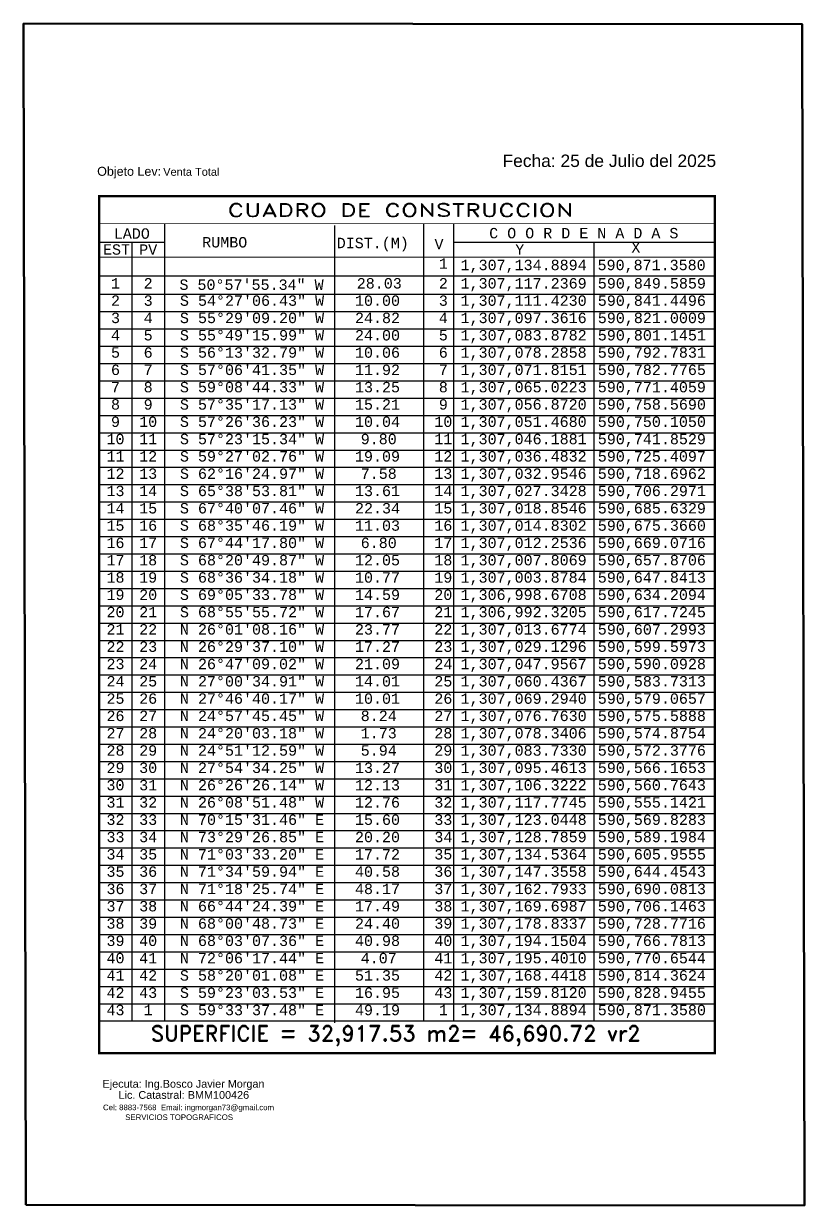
# Model space of a CAD drawing. Header units: millimetres. Extents: x 590482 to 595025, y 1306677 to 1308289.
# Drawn here: x 593787.7 to 594005.9, y 1307722.2 to 1308052.6 of the extents above; entities that cross this region are included whole.
import ezdxf
from ezdxf.enums import TextEntityAlignment as Align

# ---------------------------------------------------------------- set-up
doc = ezdxf.new("R2010")
doc.units = ezdxf.units.MM
for name, color, linetype in [('CVL_CUADCON', 1, 'Continuous'), ('CVL_CUADCON_LIN', 8, 'Continuous'), ('CVL_CUADCON_TIT', 1, 'Continuous'), ('CVL_CUADCON_TX', 2, 'Continuous')]:
    doc.layers.add(name, color=color, linetype=linetype)
doc.styles.add('HECTOR LOPEZ', font='arial.ttf')
doc.styles.add('HUECA1', font='hueca1.shx')
doc.styles.add('MONOTXT4', font='monotxt4.shx')
doc.styles.add('Style-ENGINEERING', font='ENGINEERING.shx')

msp = doc.modelspace()

# ---------------------------------------------------------------- linework, layer by layer
at = {"color": 7, "lineweight": 50}
msp.add_lwpolyline([(593788.344, 1307722.333), (593787.685, 1308052.551), (594005.235, 1308052.42), (594005.894, 1307722.201)], close=True, dxfattribs=at)
at = {"layer": 'CVL_CUADCON', "color": 1, "linetype": 'Continuous', "const_width": 0.645, "flags": 128}
msp.add_lwpolyline([(593808.796, 1308004.301), (593980.913, 1308004.301), (593980.913, 1307764.767), (593808.796, 1307764.767)], close=True, dxfattribs=at)
at = {"layer": 'CVL_CUADCON', "color": 1, "linetype": 'Continuous', "const_width": 0.242, "flags": 128}
for points in [[(593808.796, 1307996.644), (593980.913, 1307996.644)], [(593808.796, 1307987.264), (593980.913, 1307987.264)], [(593808.796, 1307773.743), (593980.913, 1307773.743)]]:
    msp.add_lwpolyline(points, dxfattribs=at)
at = {"layer": 'CVL_CUADCON_LIN', "color": 8, "linetype": 'Continuous'}
for p, q in [((593827.062, 1307996.644), (593827.062, 1307773.743)), ((593874.59, 1307996.13), (593874.59, 1307773.229)), ((593899.431, 1307996.644), (593899.431, 1307773.743)), ((593907.822, 1307996.644), (593907.822, 1307773.743)), ((593808.796, 1307991.44), (593827.062, 1307991.44)), ((593817.922, 1307991.44), (593817.922, 1307773.743)), ((593907.822, 1307991.44), (593980.913, 1307991.44)), ((593947.049, 1307991.44), (593947.049, 1307773.743)), ((593808.796, 1307982.016), (593980.913, 1307982.016)), ((593808.796, 1307976.892), (593980.913, 1307976.892)), ((593808.796, 1307972.055), (593980.913, 1307972.055)), ((593808.796, 1307967.218), (593980.913, 1307967.218)), ((593808.796, 1307962.381), (593980.913, 1307962.381)), ((593808.796, 1307957.545), (593980.913, 1307957.545)), ((593808.796, 1307952.708), (593980.913, 1307952.708)), ((593808.796, 1307947.871), (593980.913, 1307947.871)), ((593808.796, 1307943.034), (593980.913, 1307943.034)), ((593808.796, 1307938.197), (593980.913, 1307938.197)), ((593808.796, 1307933.36), (593980.913, 1307933.36)), ((593808.796, 1307928.523), (593980.913, 1307928.523)), ((593808.796, 1307923.686), (593980.913, 1307923.686)), ((593808.796, 1307918.849), (593980.913, 1307918.849)), ((593808.796, 1307914.013), (593980.913, 1307914.013)), ((593808.796, 1307909.176), (593980.913, 1307909.176)), ((593808.796, 1307904.339), (593980.913, 1307904.339)), ((593808.796, 1307899.502), (593980.913, 1307899.502)), ((593808.796, 1307894.665), (593980.913, 1307894.665)), ((593808.796, 1307889.828), (593980.913, 1307889.828)), ((593808.796, 1307884.991), (593980.913, 1307884.991)), ((593808.796, 1307880.154), (593980.913, 1307880.154)), ((593808.796, 1307875.317), (593980.913, 1307875.317)), ((593808.796, 1307870.481), (593980.913, 1307870.481)), ((593808.796, 1307865.644), (593980.913, 1307865.644)), ((593808.796, 1307860.807), (593980.913, 1307860.807)), ((593808.796, 1307855.97), (593980.913, 1307855.97)), ((593808.796, 1307851.133), (593980.913, 1307851.133)), ((593808.796, 1307846.296), (593980.913, 1307846.296)), ((593808.796, 1307841.459), (593980.913, 1307841.459)), ((593808.796, 1307836.622), (593980.913, 1307836.622)), ((593808.796, 1307831.785), (593980.913, 1307831.785)), ((593808.796, 1307826.949), (593980.913, 1307826.949)), ((593808.796, 1307822.112), (593980.913, 1307822.112)), ((593808.796, 1307817.275), (593980.913, 1307817.275)), ((593808.796, 1307812.438), (593980.913, 1307812.438)), ((593808.796, 1307807.601), (593980.913, 1307807.601)), ((593808.796, 1307802.764), (593980.913, 1307802.764)), ((593808.796, 1307797.927), (593980.913, 1307797.927)), ((593808.796, 1307793.09), (593980.913, 1307793.09)), ((593808.796, 1307788.253), (593980.913, 1307788.253)), ((593808.796, 1307783.417), (593980.913, 1307783.417)), ((593808.796, 1307778.58), (593980.913, 1307778.58)), ((593808.796, 1307773.743), (593980.913, 1307773.743))]:
    msp.add_line(p, q, dxfattribs=at)
at = {"layer": 'CVL_CUADCON_TIT'}
for p, q in [((593808.796, 1308004.301), (593980.913, 1308004.301)), ((593808.796, 1307764.767), (593980.913, 1307764.767))]:
    msp.add_line(p, q, dxfattribs=at)

# ---------------------------------------------------------------- texts
at = {"color": 7, "lineweight": 50, "style": 'HECTOR LOPEZ'}
for s, height, p in [('Objeto Lev:', 2.5, (593808.241, 1308010.02)), ('Venta Total', 2.2, (593826.696, 1308010.016))]:
    msp.add_text(s, height=height, dxfattribs=at).set_placement(p)
at = {"attachment_point": 1, "style": 'Style-ENGINEERING'}
for s, insert, char_height, width in [('{\\fArial|b0|i0|c0|p34;Fecha: 25 de Julio del 2025}', (593921.532, 1308015.954), 3.47887, 136.32284), ('{\\fArial|b0|i0|c0|p34;Ejecuta: Ing.Bosco Javier Morgan}', (593809.745, 1307757.263, 0.007), 2.16652, 84.89735), ('{\\fArial|b0|i0|c0|p34;Lic. Catastral: BMM100426}', (593814.211, 1307754.154, 0.007), 2.16652, 84.89735)]:
    msp.add_mtext(s, dxfattribs=dict(at, insert=insert, char_height=char_height, width=width))
at = {"color": 1, "insert": (593809.869, 1307750.372, 0.007), "char_height": 1.56559, "width": 84.89735, "attachment_point": 1, "style": 'Style-ENGINEERING'}
msp.add_mtext('{\\fArial|b0|i0|c0|p34;Cel: 8883-7568  Email: ingmorgan73@gmail.com}', dxfattribs=at)
at = {"color": 5, "insert": (593816.072, 1307747.626, 0.007), "char_height": 1.56559, "width": 84.89735, "attachment_point": 1, "style": 'Style-ENGINEERING'}
msp.add_mtext('\\pt29.74617;{\\fArial|b0|i0|c0|p34;SERVICIOS TOPOGRAFICOS}', dxfattribs=at)
at = {"layer": 'CVL_CUADCON_TIT', "color": 1, "style": 'HUECA1', "width": 1.169478}
msp.add_text('CUADRO DE CONSTRUCCION', height=3.63685, dxfattribs=at).set_placement((593844.656, 1307998.595), (593941.351, 1307998.595), align=Align.FIT)
at = {"layer": 'CVL_CUADCON_TIT', "color": 1, "style": 'MONOTXT4'}
for s, height, p in [('LADO', 2.9095, (593817.922, 1307992.422)), ('C O O R D E N A D A S', 2.90948, (593944.247, 1307992.53)), ('EST', 2.9095, (593813.647, 1307987.957)), ('PV', 2.9095, (593822.501, 1307987.936)), ('Y', 2.909, (593926.34, 1307987.98)), ('X', 2.909, (593958.801, 1307988.494))]:
    msp.add_text(s, height=height, dxfattribs=at).set_placement(p, align=Align.CENTER)
at = {"layer": 'CVL_CUADCON_TIT', "color": 1}
for s, height, style, p in [('RUMBO', 2.9095, 'MONOTXT4', (593843.896, 1307991.435)), ('DIST.(M)', 2.9095, 'MONOTXT4', (593885.264, 1307990.921)), ('V', 2.909, 'MONOTXT4', (593903.78, 1307990.921)), ('SUPERFICIE = 32,917.53 m2= 46,690.72 vr2', 4.36422, 'HUECA1', (593891.665, 1307769.604))]:
    msp.add_text(s, height=height, dxfattribs=dict(at, style=style)).set_placement(p, align=Align.MIDDLE)
at = {"layer": 'CVL_CUADCON_TX', "color": 2, "style": 'MONOTXT4'}
for s, height, p in [('1', 2.909, (593904.988, 1307984.031)), ('1', 2.909, (593813.359, 1307978.504)), ('2', 2.909, (593822.492, 1307978.504)), ('2', 2.909, (593904.988, 1307978.504)), ('2', 2.909, (593813.359, 1307973.667)), ('3', 2.909, (593822.492, 1307973.667)), ('3', 2.909, (593904.988, 1307973.667)), ('3', 2.909, (593813.359, 1307968.831)), ('4', 2.909, (593822.492, 1307968.831)), ('4', 2.909, (593904.988, 1307968.831)), ('4', 2.909, (593813.359, 1307963.994)), ('5', 2.909, (593822.492, 1307963.994)), ('5', 2.909, (593904.988, 1307963.994)), ('5', 2.909, (593813.359, 1307959.157)), ('6', 2.909, (593822.492, 1307959.157)), ('6', 2.909, (593904.988, 1307959.157)), ('6', 2.909, (593813.359, 1307954.32)), ('7', 2.909, (593822.492, 1307954.32)), ('7', 2.909, (593904.988, 1307954.32)), ('7', 2.909, (593813.359, 1307949.483)), ('8', 2.909, (593822.492, 1307949.483)), ('8', 2.909, (593904.988, 1307949.483)), ('8', 2.909, (593813.359, 1307944.646)), ('9', 2.909, (593822.492, 1307944.646)), ('9', 2.909, (593904.988, 1307944.646)), ('9', 2.909, (593813.359, 1307939.809)), ('10', 2.9095, (593822.492, 1307939.809)), ('10', 2.9095, (593904.988, 1307939.809)), ('10', 2.9095, (593813.359, 1307934.972)), ('11', 2.9095, (593822.492, 1307934.972)), ('11', 2.9095, (593904.988, 1307934.972)), ('11', 2.9095, (593813.359, 1307930.135)), ('12', 2.9095, (593822.492, 1307930.135)), ('12', 2.9095, (593904.988, 1307930.135)), ('12', 2.9095, (593813.359, 1307925.299)), ('13', 2.9095, (593822.492, 1307925.299)), ('13', 2.9095, (593904.988, 1307925.299)), ('13', 2.9095, (593813.359, 1307920.462)), ('14', 2.9095, (593822.492, 1307920.462)), ('14', 2.9095, (593904.988, 1307920.462)), ('14', 2.9095, (593813.359, 1307915.625)), ('15', 2.9095, (593822.492, 1307915.625)), ('15', 2.9095, (593904.988, 1307915.625)), ('15', 2.9095, (593813.359, 1307910.788)), ('16', 2.9095, (593822.492, 1307910.788)), ('16', 2.9095, (593904.988, 1307910.788)), ('16', 2.9095, (593813.359, 1307905.951)), ('17', 2.9095, (593822.492, 1307905.951)), ('17', 2.9095, (593904.988, 1307905.951)), ('17', 2.9095, (593813.359, 1307901.114)), ('18', 2.9095, (593822.492, 1307901.114)), ('18', 2.9095, (593904.988, 1307901.114)), ('18', 2.9095, (593813.359, 1307896.277)), ('19', 2.9095, (593822.492, 1307896.277)), ('19', 2.9095, (593904.988, 1307896.277)), ('19', 2.9095, (593813.359, 1307891.44)), ('20', 2.9095, (593822.492, 1307891.44)), ('20', 2.9095, (593904.988, 1307891.44)), ('20', 2.9095, (593813.359, 1307886.604)), ('21', 2.9095, (593822.492, 1307886.604)), ('21', 2.9095, (593904.988, 1307886.604)), ('21', 2.9095, (593813.359, 1307881.767)), ('22', 2.9095, (593822.492, 1307881.767)), ('22', 2.9095, (593904.988, 1307881.767)), ('22', 2.9095, (593813.359, 1307876.93)), ('23', 2.9095, (593822.492, 1307876.93)), ('23', 2.9095, (593904.988, 1307876.93)), ('23', 2.9095, (593813.359, 1307872.093)), ('24', 2.9095, (593822.492, 1307872.093)), ('24', 2.9095, (593904.988, 1307872.093)), ('24', 2.9095, (593813.359, 1307867.256)), ('25', 2.9095, (593822.492, 1307867.256)), ('25', 2.9095, (593904.988, 1307867.256)), ('25', 2.9095, (593813.359, 1307862.419)), ('26', 2.9095, (593822.492, 1307862.419)), ('26', 2.9095, (593904.988, 1307862.419)), ('26', 2.9095, (593813.359, 1307857.582)), ('27', 2.9095, (593822.492, 1307857.582)), ('27', 2.9095, (593904.988, 1307857.582)), ('27', 2.9095, (593813.359, 1307852.745)), ('28', 2.9095, (593822.492, 1307852.745)), ('28', 2.9095, (593904.988, 1307852.745)), ('28', 2.9095, (593813.359, 1307847.908)), ('29', 2.9095, (593822.492, 1307847.908)), ('29', 2.9095, (593904.988, 1307847.908)), ('29', 2.9095, (593813.359, 1307843.072)), ('30', 2.9095, (593822.492, 1307843.072)), ('30', 2.9095, (593904.988, 1307843.072)), ('30', 2.9095, (593813.359, 1307838.235)), ('31', 2.9095, (593822.492, 1307838.235)), ('31', 2.9095, (593904.988, 1307838.235)), ('31', 2.9095, (593813.359, 1307833.398)), ('32', 2.9095, (593822.492, 1307833.398)), ('32', 2.9095, (593904.988, 1307833.398)), ('32', 2.9095, (593813.359, 1307828.561)), ('33', 2.9095, (593822.492, 1307828.561)), ('33', 2.9095, (593904.988, 1307828.561)), ('33', 2.9095, (593813.359, 1307823.724)), ('34', 2.9095, (593822.492, 1307823.724)), ('34', 2.9095, (593904.988, 1307823.724)), ('34', 2.9095, (593813.359, 1307818.887)), ('35', 2.9095, (593822.492, 1307818.887)), ('35', 2.9095, (593904.988, 1307818.887)), ('35', 2.9095, (593813.359, 1307814.05)), ('36', 2.9095, (593822.492, 1307814.05)), ('36', 2.9095, (593904.988, 1307814.05)), ('36', 2.9095, (593813.359, 1307809.213)), ('37', 2.9095, (593822.492, 1307809.213)), ('37', 2.9095, (593904.988, 1307809.213)), ('37', 2.9095, (593813.359, 1307804.376)), ('38', 2.9095, (593822.492, 1307804.376)), ('38', 2.9095, (593904.988, 1307804.376)), ('38', 2.9095, (593813.359, 1307799.54)), ('39', 2.9095, (593822.492, 1307799.54)), ('39', 2.9095, (593904.988, 1307799.54)), ('39', 2.9095, (593813.359, 1307794.703)), ('40', 2.9095, (593822.492, 1307794.703)), ('40', 2.9095, (593904.988, 1307794.703)), ('40', 2.9095, (593813.359, 1307789.866)), ('41', 2.9095, (593822.492, 1307789.866)), ('41', 2.9095, (593904.988, 1307789.866)), ('41', 2.9095, (593813.359, 1307785.029)), ('42', 2.9095, (593822.492, 1307785.029)), ('42', 2.9095, (593904.988, 1307785.029)), ('42', 2.9095, (593813.359, 1307780.192)), ('43', 2.9095, (593822.492, 1307780.192)), ('43', 2.9095, (593904.988, 1307780.192)), ('43', 2.9095, (593813.359, 1307775.355)), ('1', 2.909, (593822.492, 1307775.355)), ('1', 2.909, (593904.988, 1307775.355))]:
    msp.add_text(s, height=height, dxfattribs=at).set_placement(p, align=Align.CENTER)
for s, height, p in [('1,307,134.8894', 2.90948, (593909.799, 1307983.628)), ('590,871.3580', 2.90948, (593948.094, 1307983.628)), ('S 50%%d57\'55.34" W', 2.90948, (593831.238, 1307978.122)), ('28.03', 2.9095, (593880.792, 1307978.504)), ('1,307,117.2369', 2.90948, (593909.799, 1307978.504)), ('590,849.5859', 2.90948, (593948.162, 1307978.504)), ('S 54%%d27\'06.43" W', 2.90948, (593831.371, 1307973.667)), ('10.00', 2.9095, (593880.289, 1307973.667)), ('1,307,111.4230', 2.90948, (593909.799, 1307973.667)), ('590,841.4496', 2.90948, (593948.162, 1307973.667)), ('S 55%%d29\'09.20" W', 2.90948, (593831.371, 1307968.831)), ('24.82', 2.9095, (593880.289, 1307968.831)), ('1,307,097.3616', 2.90948, (593909.799, 1307968.831)), ('590,821.0009', 2.90948, (593948.162, 1307968.831)), ('S 55%%d49\'15.99" W', 2.90948, (593831.371, 1307963.994)), ('24.00', 2.9095, (593880.289, 1307963.994)), ('1,307,083.8782', 2.90948, (593909.799, 1307963.994)), ('590,801.1451', 2.90948, (593948.162, 1307963.994)), ('S 56%%d13\'32.79" W', 2.90948, (593831.371, 1307959.157)), ('10.06', 2.9095, (593880.289, 1307959.157)), ('1,307,078.2858', 2.90948, (593909.799, 1307959.157)), ('590,792.7831', 2.90948, (593948.162, 1307959.157)), ('S 57%%d06\'41.35" W', 2.90948, (593831.371, 1307954.32)), ('11.92', 2.9095, (593880.289, 1307954.32)), ('1,307,071.8151', 2.90948, (593909.799, 1307954.32)), ('590,782.7765', 2.90948, (593948.162, 1307954.32)), ('S 59%%d08\'44.33" W', 2.90948, (593831.371, 1307949.483)), ('13.25', 2.9095, (593880.289, 1307949.483)), ('1,307,065.0223', 2.90948, (593909.799, 1307949.483)), ('590,771.4059', 2.90948, (593948.162, 1307949.483)), ('S 57%%d35\'17.13" W', 2.90948, (593831.371, 1307944.646)), ('15.21', 2.9095, (593880.289, 1307944.646)), ('1,307,056.8720', 2.90948, (593909.799, 1307944.646)), ('590,758.5690', 2.90948, (593948.162, 1307944.646)), ('S 57%%d26\'36.23" W', 2.90948, (593831.371, 1307939.809)), ('10.04', 2.9095, (593880.289, 1307939.809)), ('1,307,051.4680', 2.90948, (593909.799, 1307939.809)), ('590,750.1050', 2.90948, (593948.162, 1307939.809)), ('S 57%%d23\'15.34" W', 2.90948, (593831.371, 1307934.972)), ('9.80', 2.9095, (593881.902, 1307934.972)), ('1,307,046.1881', 2.90948, (593909.799, 1307934.972)), ('590,741.8529', 2.90948, (593948.162, 1307934.972)), ('S 59%%d27\'02.76" W', 2.90948, (593831.371, 1307930.135)), ('19.09', 2.9095, (593880.289, 1307930.135)), ('1,307,036.4832', 2.90948, (593909.799, 1307930.135)), ('590,725.4097', 2.90948, (593948.162, 1307930.135)), ('S 62%%d16\'24.97" W', 2.90948, (593831.371, 1307925.299)), ('7.58', 2.9095, (593881.902, 1307925.299)), ('1,307,032.9546', 2.90948, (593909.799, 1307925.299)), ('590,718.6962', 2.90948, (593948.162, 1307925.299)), ('S 65%%d38\'53.81" W', 2.90948, (593831.371, 1307920.462)), ('13.61', 2.9095, (593880.289, 1307920.462)), ('1,307,027.3428', 2.90948, (593909.799, 1307920.462)), ('590,706.2971', 2.90948, (593948.162, 1307920.462)), ('S 67%%d40\'07.46" W', 2.90948, (593831.371, 1307915.625)), ('22.34', 2.9095, (593880.289, 1307915.625)), ('1,307,018.8546', 2.90948, (593909.799, 1307915.625)), ('590,685.6329', 2.90948, (593948.162, 1307915.625)), ('S 68%%d35\'46.19" W', 2.90948, (593831.371, 1307910.788)), ('11.03', 2.9095, (593880.289, 1307910.788)), ('1,307,014.8302', 2.90948, (593909.799, 1307910.788)), ('590,675.3660', 2.90948, (593948.162, 1307910.788)), ('S 67%%d44\'17.80" W', 2.90948, (593831.371, 1307905.951)), ('6.80', 2.9095, (593881.902, 1307905.951)), ('1,307,012.2536', 2.90948, (593909.799, 1307905.951)), ('590,669.0716', 2.90948, (593948.162, 1307905.951)), ('S 68%%d20\'49.87" W', 2.90948, (593831.371, 1307901.114)), ('12.05', 2.9095, (593880.289, 1307901.114)), ('1,307,007.8069', 2.90948, (593909.799, 1307901.114)), ('590,657.8706', 2.90948, (593948.162, 1307901.114)), ('S 68%%d36\'34.18" W', 2.90948, (593831.371, 1307896.277)), ('10.77', 2.9095, (593880.289, 1307896.277)), ('1,307,003.8784', 2.90948, (593909.799, 1307896.277)), ('590,647.8413', 2.90948, (593948.162, 1307896.277)), ('S 69%%d05\'33.78" W', 2.90948, (593831.371, 1307891.44)), ('14.59', 2.9095, (593880.289, 1307891.44)), ('1,306,998.6708', 2.90948, (593909.799, 1307891.44)), ('590,634.2094', 2.90948, (593948.162, 1307891.44)), ('S 68%%d55\'55.72" W', 2.90948, (593831.371, 1307886.604)), ('17.67', 2.9095, (593880.289, 1307886.604)), ('1,306,992.3205', 2.90948, (593909.799, 1307886.604)), ('590,617.7245', 2.90948, (593948.162, 1307886.604)), ('N 26%%d01\'08.16" W', 2.90948, (593831.371, 1307881.767)), ('23.77', 2.9095, (593880.289, 1307881.767)), ('1,307,013.6774', 2.90948, (593909.799, 1307881.767)), ('590,607.2993', 2.90948, (593948.162, 1307881.767)), ('N 26%%d29\'37.10" W', 2.90948, (593831.371, 1307876.93)), ('17.27', 2.9095, (593880.289, 1307876.93)), ('1,307,029.1296', 2.90948, (593909.799, 1307876.93)), ('590,599.5973', 2.90948, (593948.162, 1307876.93)), ('N 26%%d47\'09.02" W', 2.90948, (593831.371, 1307872.093)), ('21.09', 2.9095, (593880.289, 1307872.093)), ('1,307,047.9567', 2.90948, (593909.799, 1307872.093)), ('590,590.0928', 2.90948, (593948.162, 1307872.093)), ('N 27%%d00\'34.91" W', 2.90948, (593831.371, 1307867.256)), ('14.01', 2.9095, (593880.289, 1307867.256)), ('1,307,060.4367', 2.90948, (593909.799, 1307867.256)), ('590,583.7313', 2.90948, (593948.162, 1307867.256)), ('N 27%%d46\'40.17" W', 2.90948, (593831.371, 1307862.419)), ('10.01', 2.9095, (593880.289, 1307862.419)), ('1,307,069.2940', 2.90948, (593909.799, 1307862.419)), ('590,579.0657', 2.90948, (593948.162, 1307862.419)), ('N 24%%d57\'45.45" W', 2.90948, (593831.371, 1307857.582)), ('8.24', 2.9095, (593881.902, 1307857.582)), ('1,307,076.7630', 2.90948, (593909.799, 1307857.582)), ('590,575.5888', 2.90948, (593948.162, 1307857.582)), ('N 24%%d20\'03.18" W', 2.90948, (593831.371, 1307852.745)), ('1.73', 2.9095, (593881.902, 1307852.745)), ('1,307,078.3406', 2.90948, (593909.799, 1307852.745)), ('590,574.8754', 2.90948, (593948.162, 1307852.745)), ('N 24%%d51\'12.59" W', 2.90948, (593831.371, 1307847.908)), ('5.94', 2.9095, (593881.902, 1307847.908)), ('1,307,083.7330', 2.90948, (593909.799, 1307847.908)), ('590,572.3776', 2.90948, (593948.162, 1307847.908)), ('N 27%%d54\'34.25" W', 2.90948, (593831.371, 1307843.072)), ('13.27', 2.9095, (593880.289, 1307843.072)), ('1,307,095.4613', 2.90948, (593909.799, 1307843.072)), ('590,566.1653', 2.90948, (593948.162, 1307843.072)), ('N 26%%d26\'26.14" W', 2.90948, (593831.371, 1307838.235)), ('12.13', 2.9095, (593880.289, 1307838.235)), ('1,307,106.3222', 2.90948, (593909.799, 1307838.235)), ('590,560.7643', 2.90948, (593948.162, 1307838.235)), ('N 26%%d08\'51.48" W', 2.90948, (593831.371, 1307833.398)), ('12.76', 2.9095, (593880.289, 1307833.398)), ('1,307,117.7745', 2.90948, (593909.799, 1307833.398)), ('590,555.1421', 2.90948, (593948.162, 1307833.398)), ('N 70%%d15\'31.46" E', 2.90948, (593831.371, 1307828.561)), ('15.60', 2.9095, (593880.289, 1307828.561)), ('1,307,123.0448', 2.90948, (593909.799, 1307828.561)), ('590,569.8283', 2.90948, (593948.162, 1307828.561)), ('N 73%%d29\'26.85" E', 2.90948, (593831.371, 1307823.724)), ('20.20', 2.9095, (593880.289, 1307823.724)), ('1,307,128.7859', 2.90948, (593909.799, 1307823.724)), ('590,589.1984', 2.90948, (593948.162, 1307823.724)), ('N 71%%d03\'33.20" E', 2.90948, (593831.371, 1307818.887)), ('17.72', 2.9095, (593880.289, 1307818.887)), ('1,307,134.5364', 2.90948, (593909.799, 1307818.887)), ('590,605.9555', 2.90948, (593948.162, 1307818.887)), ('N 71%%d34\'59.94" E', 2.90948, (593831.371, 1307814.05)), ('40.58', 2.9095, (593880.289, 1307814.05)), ('1,307,147.3558', 2.90948, (593909.799, 1307814.05)), ('590,644.4543', 2.90948, (593948.162, 1307814.05)), ('N 71%%d18\'25.74" E', 2.90948, (593831.371, 1307809.213)), ('48.17', 2.9095, (593880.289, 1307809.213)), ('1,307,162.7933', 2.90948, (593909.799, 1307809.213)), ('590,690.0813', 2.90948, (593948.162, 1307809.213)), ('N 66%%d44\'24.39" E', 2.90948, (593831.371, 1307804.376)), ('17.49', 2.9095, (593880.289, 1307804.376)), ('1,307,169.6987', 2.90948, (593909.799, 1307804.376)), ('590,706.1463', 2.90948, (593948.162, 1307804.376)), ('N 68%%d00\'48.73" E', 2.90948, (593831.371, 1307799.54)), ('24.40', 2.9095, (593880.289, 1307799.54)), ('1,307,178.8337', 2.90948, (593909.799, 1307799.54)), ('590,728.7716', 2.90948, (593948.162, 1307799.54)), ('N 68%%d03\'07.36" E', 2.90948, (593831.371, 1307794.703)), ('40.98', 2.9095, (593880.289, 1307794.703)), ('1,307,194.1504', 2.90948, (593909.799, 1307794.703)), ('590,766.7813', 2.90948, (593948.162, 1307794.703)), ('N 72%%d06\'17.44" E', 2.90948, (593831.371, 1307789.866)), ('4.07', 2.9095, (593881.902, 1307789.866)), ('1,307,195.4010', 2.90948, (593909.799, 1307789.866)), ('590,770.6544', 2.90948, (593948.162, 1307789.866)), ('S 58%%d20\'01.08" E', 2.90948, (593831.371, 1307785.029)), ('51.35', 2.9095, (593880.289, 1307785.029)), ('1,307,168.4418', 2.90948, (593909.799, 1307785.029)), ('590,814.3624', 2.90948, (593948.162, 1307785.029)), ('S 59%%d23\'03.53" E', 2.90948, (593831.371, 1307780.192)), ('16.95', 2.9095, (593880.289, 1307780.192)), ('1,307,159.8120', 2.90948, (593909.799, 1307780.192)), ('590,828.9455', 2.90948, (593948.162, 1307780.192)), ('S 59%%d33\'37.48" E', 2.90948, (593831.371, 1307775.355)), ('49.19', 2.9095, (593880.289, 1307775.355)), ('1,307,134.8894', 2.90948, (593909.799, 1307775.355)), ('590,871.3580', 2.90948, (593948.162, 1307775.355))]:
    msp.add_text(s, height=height, dxfattribs=at).set_placement(p)

doc.saveas('drawing.dxf')
